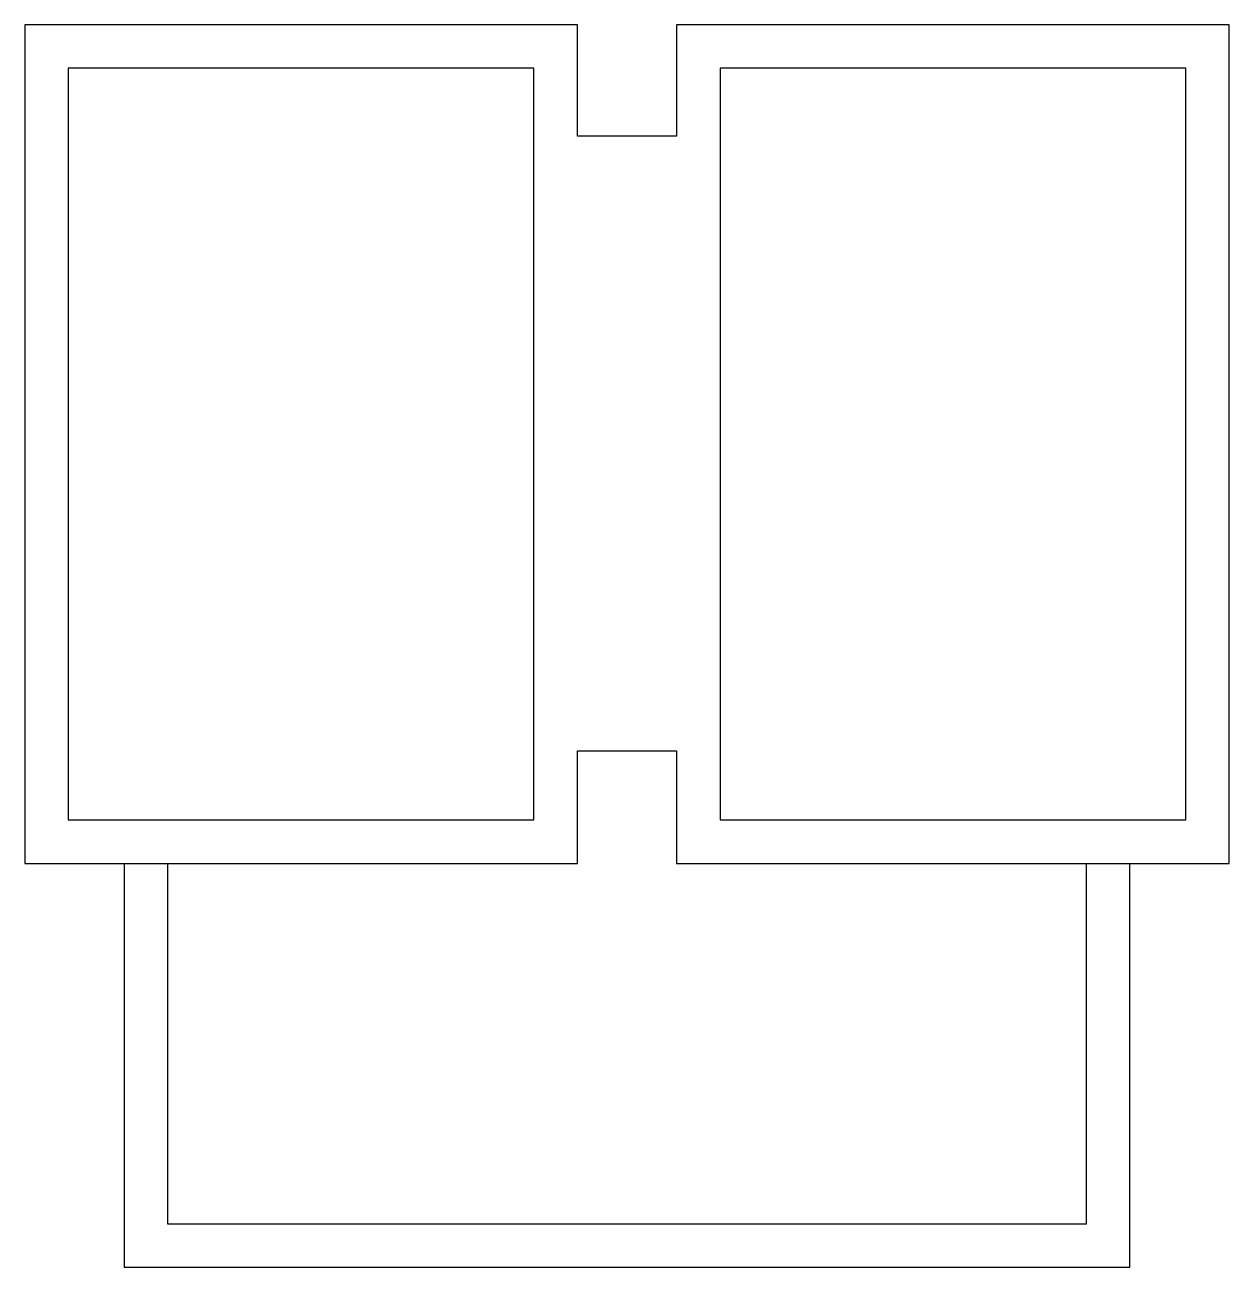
# Model space of a CAD drawing. Extents: x 0 to 1940, y -2000 to 0.
import ezdxf

# ---------------------------------------------------------------- set-up
doc = ezdxf.new("R2010")
doc.units = 0
doc.header["$LTSCALE"] = 50
doc.layers.get('0').update_dxf_attribs({"linetype": 'CONTINUOUS'})

msp = doc.modelspace()

# ---------------------------------------------------------------- linework, layer by layer
at = {"color": 0}
for points in [[(0, 0), (0, -1350), (890, -1350), (890, -1169), (1050, -1169), (1050, -1350), (1940, -1350), (1940, 0), (1050, 0), (1050, -179), (890, -179), (890, 0)], [(70, -70), (70, -1280), (820, -1280), (820, -70)], [(1120, -70), (1120, -1280), (1870, -1280), (1870, -70)]]:
    msp.add_lwpolyline(points, close=True, dxfattribs=at)
for points in [[(160, -1350), (160, -2000), (1780, -2000), (1780, -1350)], [(230, -1350), (230, -1930), (1710, -1930), (1710, -1350)]]:
    msp.add_lwpolyline(points, dxfattribs=at)

doc.saveas('drawing.dxf')
